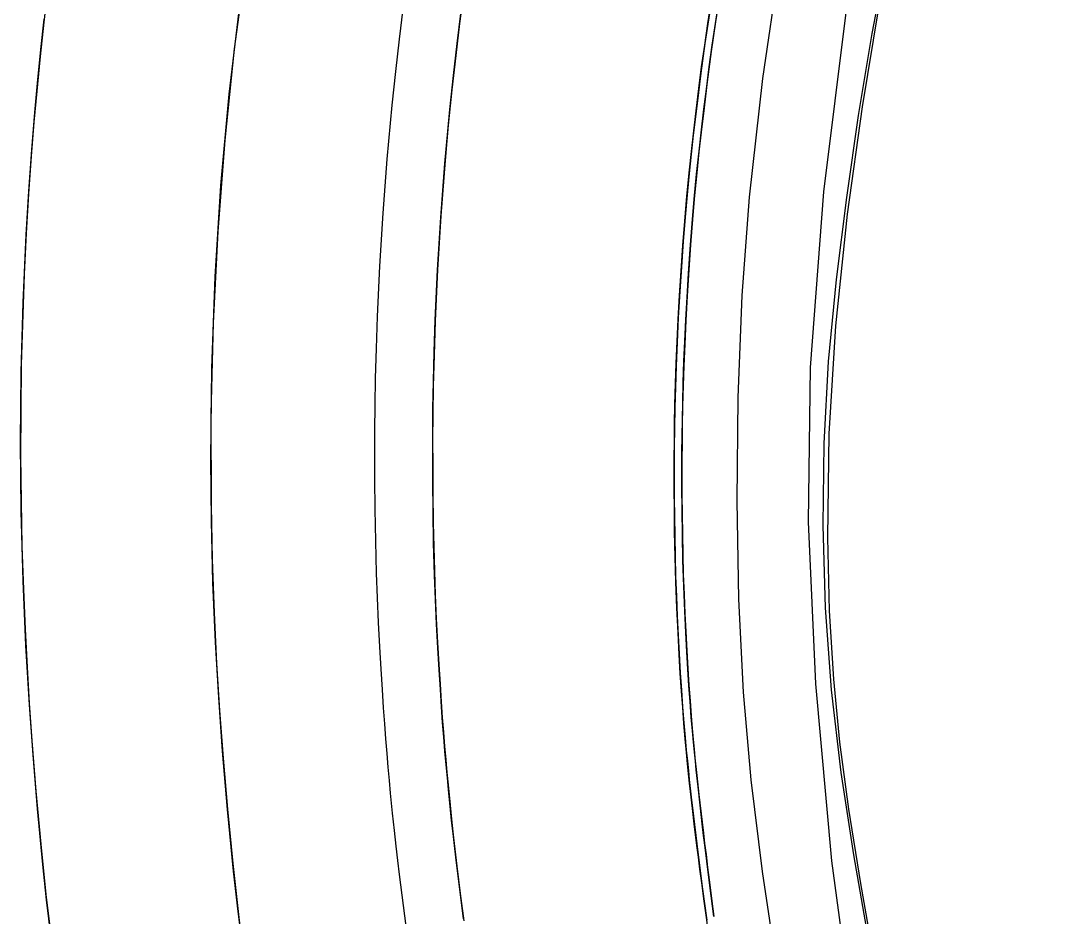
# Model space of a CAD drawing. Extents: x -120222 to -41942, y -19134 to 30932.
# Drawn here: x -98782.2 to -98690.5, y 5173.4 to 5253.4 of the extents above; entities that cross this region are included whole.
import ezdxf

# ---------------------------------------------------------------- set-up
doc = ezdxf.new("R2010")
doc.units = 0
doc.header["$LTSCALE"] = 150
doc.header["$MEASUREMENT"] = 0
doc.layers.get('0').update_dxf_attribs({"linetype": 'CONTINUOUS'})
doc.layers.add('_____', color=7, linetype='CONTINUOUS')

# ---------------------------------------------------------------- blocks, each defined once
blk = doc.blocks.new('____-462')
at = {"color": 1, "linetype": 'Continuous'}
for points in [[(-105111.856, 796.454, 0), (-105117.994, 784.569, 0), (-105123.811, 771.625, 0), (-105129.323, 757.744, 0), (-105134.523, 743.037, 0), (-105137.288, 734.433, 0), (-105139.455, 726.97, 0), (-105141.025, 720.643, 0), (-105142.326, 713.948, 0), (-105143.615, 705.7, 0), (-105145.617, 689.459, 0), (-105146.822, 673.778, 0), (-105146.992, 659.99, 0), (-105146.336, 645.549, 0), (-105144.926, 629.737, 0), (-105142.817, 614.128, 0)], [(-105149.774, 620.052, 0), (-105151.087, 628.79, 0), (-105152.083, 636.986, 0), (-105152.76, 644.815, 0), (-105153.177, 653.105, 0), (-105153.34, 661.886, 0), (-105153.245, 671.104, 0), (-105152.879, 680.19, 0), (-105152.238, 688.993, 0), (-105151.057, 699.57, 0), (-105149.6, 709.465, 0), (-105147.943, 718.555, 0), (-105146.058, 726.984, 0), (-105143.743, 735.775, 0), (-105140.959, 745.128, 0), (-105138.874, 751.637, 0), (-105136.849, 757.864, 0), (-105134.907, 763.765, 0), (-105133.048, 769.34, 0), (-105131.276, 774.518, 0), (-105129.612, 778.964, 0), (-105128.058, 782.636, 0), (-105126.384, 785.941, 0)], [(-105141.243, 621.628, 0), (-105142.311, 627.712, 0), (-105143.362, 634.374, 0), (-105144.161, 640.337, 0), (-105144.722, 645.966, 0), (-105145.081, 652.047, 0), (-105145.237, 658.606, 0), (-105145.12, 667.857, 0), (-105144.541, 677.498, 0), (-105143.487, 687.47, 0), (-105142.145, 697.052, 0), (-105140.706, 705.867, 0)], [(-105197.425, 621.645, 0), (-105197.873, 625.217, 0), (-105198.277, 628.815, 0), (-105198.812, 634.334, 0), (-105199.255, 639.523, 0), (-105199.608, 644.319, 0), (-105199.892, 649.258, 0), (-105200.115, 654.577, 0), (-105200.26, 660.067, 0), (-105200.314, 665.561, 0), (-105200.222, 673.721, 0), (-105199.92, 681.88, 0), (-105199.401, 690.033, 0), (-105198.661, 698.174, 0), (-105197.689, 706.342, 0)], [(-105197.103, 710.495, 0), (-105198.211, 702.207, 0), (-105199.062, 694.075, 0), (-105199.689, 685.928, 0), (-105200.098, 677.771, 0), (-105200.294, 669.611, 0), (-105200.282, 661.452, 0), (-105200.18, 656.647, 0), (-105200.012, 651.881, 0), (-105199.794, 647.372, 0), (-105199.529, 643.153, 0), (-105199.205, 638.908, 0), (-105198.813, 634.345, 0), (-105198.351, 629.518, 0), (-105197.811, 624.698, 0), (-105197.378, 621.291, 0)], [(-105182.752, 622.989, 0), (-105183.117, 625.763, 0), (-105183.466, 628.539, 0), (-105183.613, 629.764, 0), (-105183.763, 631.058, 0), (-105183.918, 632.448, 0), (-105184.083, 633.993, 0), (-105184.262, 635.793, 0), (-105184.369, 636.915, 0), (-105184.477, 638.103, 0), (-105184.584, 639.342, 0), (-105184.688, 640.631, 0), (-105184.79, 641.972, 0), (-105184.893, 643.407, 0), (-105184.999, 645.031, 0), (-105185.109, 646.844, 0), (-105185.224, 648.849, 0), (-105185.339, 651.019, 0), (-105185.438, 653.213, 0), (-105185.517, 655.408, 0), (-105185.59, 658.283, 0), (-105185.634, 661.122, 0), (-105185.66, 663.797, 0), (-105185.671, 666.04, 0), (-105185.669, 668.152, 0), (-105185.646, 670.373, 0), (-105185.6, 672.815, 0), (-105185.53, 675.478, 0), (-105185.434, 678.341, 0), (-105185.224, 682.833, 0), (-105184.931, 687.54, 0), (-105184.56, 692.364, 0), (-105184.114, 697.184, 0), (-105183.796, 700.206, 0), (-105183.467, 703.091, 0), (-105183.137, 705.778, 0)], [(-105177.772, 707.101, 0), (-105178.115, 704.469, 0), (-105178.456, 701.617, 0), (-105178.796, 698.548, 0), (-105179.114, 695.404, 0), (-105179.399, 692.258, 0), (-105179.782, 687.31, 0), (-105180.08, 682.489, 0), (-105180.29, 677.901, 0), (-105180.387, 674.878, 0), (-105180.456, 672.102, 0), (-105180.497, 669.583, 0), (-105180.511, 667.312, 0), (-105180.506, 665.01, 0), (-105180.488, 662.548, 0), (-105180.455, 659.928, 0), (-105180.416, 657.786, 0), (-105180.358, 655.643, 0), (-105180.281, 653.501, 0), (-105180.184, 651.359, 0), (-105180.072, 649.24, 0), (-105179.96, 647.282, 0), (-105179.852, 645.511, 0), (-105179.749, 643.926, 0), (-105179.65, 642.526, 0), (-105179.551, 641.224, 0), (-105179.45, 639.973, 0), (-105179.348, 638.77, 0), (-105179.243, 637.618, 0), (-105179.14, 636.525, 0), (-105178.961, 634.721, 0), (-105178.797, 633.178, 0), (-105178.644, 631.801, 0), (-105178.347, 629.278, 0), (-105178.042, 626.838, 0), (-105177.723, 624.401, 0)], [(-105177.746, 624.571, 0), (-105178.323, 629.085, 0), (-105178.443, 630.079, 0), (-105178.563, 631.102, 0), (-105178.688, 632.191, 0), (-105178.816, 633.345, 0), (-105178.951, 634.626, 0), (-105179.097, 636.086, 0), (-105179.201, 637.169, 0), (-105179.308, 638.324, 0), (-105179.413, 639.532, 0), (-105179.517, 640.792, 0), (-105179.618, 642.103, 0), (-105179.719, 643.486, 0), (-105179.823, 645.048, 0), (-105179.931, 646.8, 0), (-105180.044, 648.746, 0), (-105180.16, 650.877, 0), (-105180.262, 653.057, 0), (-105180.345, 655.238, 0), (-105180.422, 658.096, 0), (-105180.469, 660.93, 0), (-105180.497, 663.609, 0), (-105180.509, 665.853, 0), (-105180.509, 667.96, 0), (-105180.49, 670.138, 0), (-105180.446, 672.541, 0), (-105180.379, 675.17, 0), (-105180.286, 678.01, 0), (-105180.08, 682.482, 0), (-105179.791, 687.175, 0), (-105179.422, 691.994, 0), (-105178.976, 696.809, 0), (-105178.658, 699.827, 0), (-105178.33, 702.7, 0), (-105178.001, 705.37, 0)], [(-105177.746, 624.571, 0), (-105178.323, 629.085, 0), (-105178.443, 630.079, 0), (-105178.563, 631.102, 0), (-105178.688, 632.191, 0), (-105178.816, 633.345, 0), (-105178.951, 634.626, 0), (-105179.097, 636.086, 0), (-105179.201, 637.169, 0), (-105179.308, 638.324, 0), (-105179.413, 639.532, 0), (-105179.517, 640.792, 0), (-105179.618, 642.103, 0), (-105179.719, 643.486, 0), (-105179.823, 645.048, 0), (-105179.931, 646.8, 0), (-105180.044, 648.746, 0), (-105180.16, 650.877, 0), (-105180.262, 653.057, 0), (-105180.345, 655.238, 0), (-105180.422, 658.096, 0), (-105180.469, 660.93, 0), (-105180.497, 663.609, 0), (-105180.509, 665.853, 0), (-105180.509, 667.96, 0), (-105180.49, 670.138, 0), (-105180.446, 672.541, 0), (-105180.379, 675.17, 0), (-105180.286, 678.01, 0), (-105180.08, 682.482, 0), (-105179.791, 687.175, 0), (-105179.422, 691.994, 0), (-105178.976, 696.809, 0), (-105178.658, 699.827, 0), (-105178.33, 702.7, 0), (-105178.001, 705.37, 0)], [(-105141.67, 623.102, 0), (-105142.925, 630.288, 0), (-105144.067, 637.642, 0), (-105144.908, 644.996, 0), (-105145.439, 652.34, 0), (-105145.661, 659.676, 0), (-105145.574, 667.003, 0), (-105145.177, 674.32, 0), (-105144.473, 681.63, 0), (-105143.563, 688.94, 0), (-105142.502, 696.256, 0), (-105141.291, 703.579, 0), (-105139.131, 714.869, 0), (-105136.613, 726.174, 0), (-105135.894, 729.141, 0), (-105135.135, 732.261, 0), (-105134.327, 735.618, 0), (-105133.471, 739.211, 0), (-105132.565, 743.04, 0), (-105131.611, 747.106, 0)], [(-105154.838, 707.291, 0), (-105155.26, 704.634, 0), (-105155.646, 701.971, 0), (-105156.002, 699.283, 0), (-105156.351, 696.456, 0), (-105156.55, 694.77, 0), (-105156.747, 693.021, 0), (-105156.941, 691.145, 0), (-105157.13, 689.132, 0), (-105157.315, 686.984, 0), (-105157.494, 684.719, 0), (-105157.654, 682.507, 0), (-105157.803, 680.181, 0), (-105157.924, 677.967, 0), (-105158.019, 675.872, 0), (-105158.096, 673.935, 0), (-105158.156, 672.162, 0), (-105158.203, 670.314, 0), (-105158.234, 668.628, 0), (-105158.255, 667.038, 0), (-105158.268, 665.544, 0), (-105158.271, 664.077, 0), (-105158.264, 662.455, 0), (-105158.249, 660.667, 0), (-105158.226, 658.898, 0), (-105158.19, 657.108, 0), (-105158.14, 655.318, 0), (-105158.076, 653.529, 0), (-105158.003, 651.798, 0), (-105157.928, 650.205, 0), (-105157.838, 648.477, 0), (-105157.745, 646.919, 0), (-105157.648, 645.437, 0), (-105157.544, 644.021, 0), (-105157.439, 642.698, 0), (-105157.344, 641.556, 0), (-105157.256, 640.573, 0), (-105157.176, 639.725, 0), (-105157.1, 638.944, 0), (-105156.938, 637.356, 0), (-105156.756, 635.682, 0), (-105156.558, 633.947, 0), (-105156.351, 632.212, 0), (-105156.24, 631.304, 0), (-105156.116, 630.312, 0), (-105155.971, 629.162, 0), (-105155.805, 627.855, 0), (-105155.616, 626.39, 0), (-105155.406, 624.767, 0)], [(-105154.838, 707.291, 0), (-105155.26, 704.634, 0), (-105155.646, 701.971, 0), (-105156.002, 699.283, 0), (-105156.351, 696.456, 0), (-105156.55, 694.77, 0), (-105156.747, 693.021, 0), (-105156.941, 691.145, 0), (-105157.13, 689.132, 0), (-105157.315, 686.984, 0), (-105157.494, 684.719, 0), (-105157.654, 682.507, 0), (-105157.803, 680.181, 0), (-105157.924, 677.967, 0), (-105158.019, 675.872, 0), (-105158.096, 673.935, 0), (-105158.156, 672.162, 0), (-105158.203, 670.314, 0), (-105158.234, 668.628, 0), (-105158.255, 667.038, 0), (-105158.268, 665.544, 0), (-105158.271, 664.077, 0), (-105158.264, 662.455, 0), (-105158.249, 660.667, 0), (-105158.226, 658.898, 0), (-105158.19, 657.108, 0), (-105158.14, 655.318, 0), (-105158.076, 653.529, 0), (-105158.003, 651.798, 0), (-105157.928, 650.205, 0), (-105157.838, 648.477, 0), (-105157.745, 646.919, 0), (-105157.648, 645.437, 0), (-105157.544, 644.021, 0), (-105157.439, 642.698, 0), (-105157.344, 641.556, 0), (-105157.256, 640.573, 0), (-105157.176, 639.725, 0), (-105157.1, 638.944, 0), (-105156.938, 637.356, 0), (-105156.756, 635.682, 0), (-105156.558, 633.947, 0), (-105156.351, 632.212, 0), (-105156.24, 631.304, 0), (-105156.116, 630.312, 0), (-105155.971, 629.162, 0), (-105155.805, 627.855, 0), (-105155.616, 626.39, 0), (-105155.406, 624.767, 0)], [(-105155.406, 624.767, 0), (-105155.647, 626.626, 0), (-105155.859, 628.275, 0), (-105156.041, 629.714, 0), (-105156.195, 630.943, 0), (-105156.326, 632.005, 0), (-105156.452, 633.054, 0), (-105156.645, 634.703, 0), (-105156.829, 636.347, 0), (-105156.993, 637.883, 0), (-105157.068, 638.629, 0), (-105157.149, 639.446, 0), (-105157.234, 640.337, 0), (-105157.327, 641.358, 0), (-105157.429, 642.566, 0), (-105157.54, 643.957, 0), (-105157.643, 645.37, 0), (-105157.741, 646.85, 0), (-105157.834, 648.402, 0), (-105157.924, 650.121, 0), (-105158.013, 652.04, 0), (-105158.104, 654.276, 0), (-105158.176, 656.553, 0), (-105158.225, 658.832, 0), (-105158.253, 661.067, 0), (-105158.268, 663.095, 0), (-105158.27, 664.898, 0), (-105158.263, 666.229, 0), (-105158.248, 667.636, 0), (-105158.226, 669.123, 0), (-105158.195, 670.695, 0), (-105158.148, 672.423, 0), (-105158.081, 674.336, 0), (-105158.009, 676.122, 0), (-105157.921, 678.037, 0), (-105157.811, 680.048, 0), (-105157.678, 682.152, 0), (-105157.522, 684.349, 0), (-105157.345, 686.617, 0), (-105157.161, 688.789, 0), (-105156.953, 691.019, 0), (-105156.74, 693.085, 0), (-105156.523, 695.002, 0), (-105156.304, 696.846, 0), (-105156.085, 698.628, 0), (-105155.83, 700.612, 0), (-105155.565, 702.551, 0), (-105155.282, 704.488, 0), (-105154.98, 706.423, 0)], [(-105214.585, 623.11, 0), (-105214.964, 626.267, 0), (-105215.308, 629.425, 0), (-105215.778, 634.392, 0), (-105216.172, 639.201, 0), (-105216.498, 643.664, 0), (-105216.818, 648.959, 0), (-105217.066, 654.75, 0), (-105217.231, 660.938, 0), (-105217.288, 667.147, 0), (-105217.234, 673.359, 0), (-105217.066, 679.571, 0), (-105216.795, 685.609, 0), (-105216.559, 689.525, 0), (-105216.289, 693.217, 0), (-105216.017, 696.545, 0), (-105215.747, 699.488, 0), (-105215.472, 702.166, 0), (-105215.177, 704.855, 0)], [(-105214.845, 707.692, 0), (-105215.205, 704.601, 0), (-105215.538, 701.538, 0), (-105215.848, 698.43, 0), (-105216.091, 695.682, 0), (-105216.335, 692.625, 0), (-105216.575, 689.284, 0), (-105216.786, 685.775, 0), (-105216.965, 682.11, 0), (-105217.221, 674.015, 0), (-105217.285, 665.899, 0), (-105217.16, 657.788, 0), (-105217.039, 654.004, 0), (-105216.889, 650.413, 0), (-105216.713, 647.033, 0), (-105216.509, 643.814, 0), (-105216.267, 640.447, 0), (-105215.91, 635.954, 0), (-105215.488, 631.225, 0), (-105214.989, 626.486, 0), (-105214.414, 621.766, 0)], [(-105155.823, 622.841, 0), (-105156.076, 624.698, 0), (-105156.299, 626.346, 0), (-105156.492, 627.784, 0), (-105156.654, 629.011, 0), (-105156.792, 630.072, 0), (-105156.925, 631.12, 0), (-105157.129, 632.768, 0), (-105157.324, 634.41, 0), (-105157.498, 635.945, 0), (-105157.579, 636.69, 0), (-105157.664, 637.506, 0), (-105157.756, 638.397, 0), (-105157.855, 639.418, 0), (-105157.965, 640.625, 0), (-105158.086, 642.015, 0), (-105158.198, 643.427, 0), (-105158.306, 644.905, 0), (-105158.41, 646.457, 0), (-105158.512, 648.175, 0), (-105158.614, 650.093, 0), (-105158.72, 652.328, 0), (-105158.807, 654.605, 0), (-105158.871, 656.883, 0), (-105158.914, 659.118, 0), (-105158.942, 661.145, 0), (-105158.957, 662.948, 0), (-105158.959, 664.279, 0), (-105158.953, 665.685, 0), (-105158.941, 667.172, 0), (-105158.92, 668.744, 0), (-105158.885, 670.473, 0), (-105158.831, 672.386, 0), (-105158.77, 674.172, 0), (-105158.695, 676.087, 0), (-105158.599, 678.099, 0), (-105158.48, 680.204, 0), (-105158.339, 682.401, 0), (-105158.177, 684.67, 0), (-105158.007, 686.842, 0), (-105157.814, 689.074, 0), (-105157.615, 691.141, 0), (-105157.411, 693.058, 0), (-105157.205, 694.903, 0), (-105156.997, 696.686, 0), (-105156.755, 698.672, 0), (-105156.504, 700.613, 0), (-105156.234, 702.551, 0), (-105155.945, 704.487, 0), (-105155.647, 706.379, 0)], [(-105155.809, 705.357, 0), (-105156.213, 702.698, 0), (-105156.581, 700.032, 0), (-105156.919, 697.342, 0), (-105157.249, 694.513, 0), (-105157.436, 692.827, 0), (-105157.622, 691.077, 0), (-105157.803, 689.199, 0), (-105157.979, 687.186, 0), (-105158.149, 685.036, 0), (-105158.314, 682.771, 0), (-105158.458, 680.558, 0), (-105158.592, 678.232, 0), (-105158.698, 676.017, 0), (-105158.779, 673.922, 0), (-105158.843, 671.985, 0), (-105158.891, 670.211, 0), (-105158.926, 668.364, 0), (-105158.946, 666.678, 0), (-105158.956, 665.088, 0), (-105158.959, 663.594, 0), (-105158.952, 662.127, 0), (-105158.935, 660.505, 0), (-105158.907, 658.718, 0), (-105158.873, 656.949, 0), (-105158.825, 655.159, 0), (-105158.763, 653.37, 0), (-105158.686, 651.581, 0), (-105158.601, 649.851, 0), (-105158.516, 648.259, 0), (-105158.414, 646.532, 0), (-105158.311, 644.975, 0), (-105158.203, 643.493, 0), (-105158.091, 642.079, 0), (-105157.977, 640.756, 0), (-105157.874, 639.615, 0), (-105157.78, 638.633, 0), (-105157.693, 637.785, 0), (-105157.612, 637.005, 0), (-105157.439, 635.419, 0), (-105157.246, 633.746, 0), (-105157.036, 632.012, 0), (-105156.818, 630.279, 0), (-105156.701, 629.371, 0), (-105156.571, 628.38, 0), (-105156.418, 627.232, 0), (-105156.243, 625.926, 0), (-105156.044, 624.462, 0)]]:
    blk.add_polyline3d(points, dxfattribs=at)

msp = doc.modelspace()

# ---------------------------------------------------------------- block references
at = {"layer": '_____', "color": 0}
msp.add_blockref('____-462', (6435.10495, 4548.69799), dxfattribs=at)

doc.saveas('drawing.dxf')
